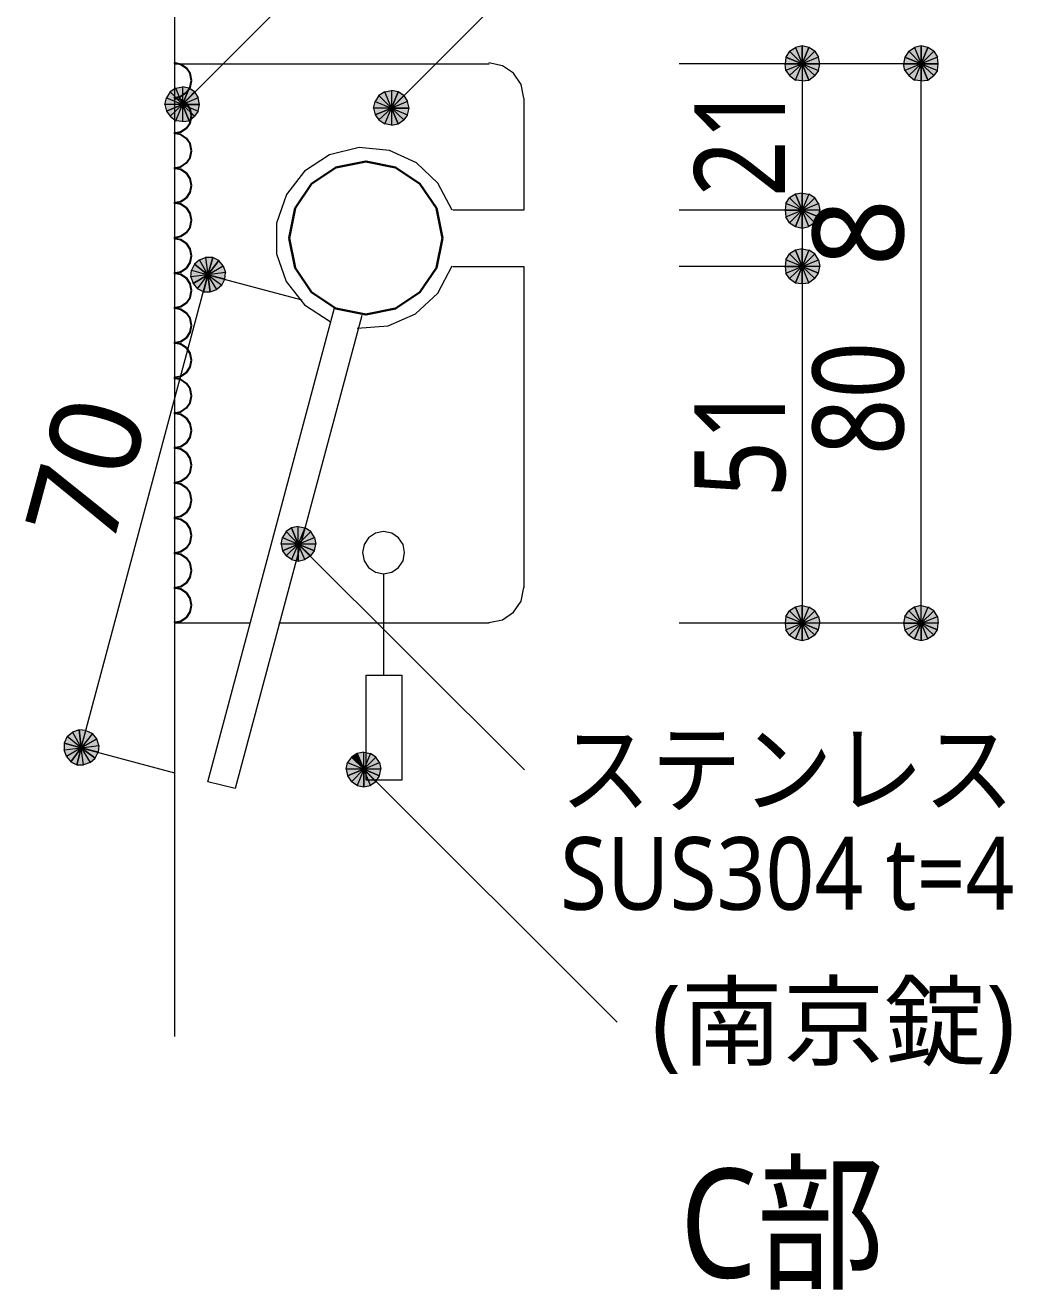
# Model space of a CAD drawing. Header units: millimetres. Extents: x 0 to 420, y 0 to 297.
# Drawn here: x 106.52 to 134.76, y 56.57 to 92.73 of the extents above; entities that cross this region are included whole.
import ezdxf
from ezdxf.enums import TextEntityAlignment as Align

# ---------------------------------------------------------------- set-up
doc = ezdxf.new("R2010")
doc.units = ezdxf.units.MM
doc.styles.add('kst32b', font='NotoSansJP-Variable.ttf')

msp = doc.modelspace()

# ---------------------------------------------------------------- hatches: boundary and pattern name
h = msp.add_hatch(color=7)
h.paths.add_polyline_path([(128.736, 92.138), (128.545, 92.096), (128.736, 91.63), (128.736, 92.138)])
h.paths.add_polyline_path([(128.545, 92.096), (128.736, 91.63), (128.376, 91.99), (128.545, 92.096)])
h.paths.add_polyline_path([(128.736, 91.63), (128.376, 91.99), (128.27, 91.821), (128.736, 91.63)])
for points in [[(128.926, 92.096), (128.736, 92.138), (128.736, 91.63), (128.926, 92.096)], [(132.334, 92.096), (132.144, 92.138), (132.144, 91.63), (132.334, 92.096)], [(110.554, 90.276), (110.659, 90.128), (111.019, 90.466), (110.554, 90.276)], [(116.523, 90.17), (116.628, 90.022), (116.988, 90.361), (116.523, 90.17)], [(128.545, 86.974), (128.736, 86.931), (128.736, 87.439), (128.545, 86.974)], [(112.056, 86), (111.887, 86.085), (111.739, 85.598), (112.056, 86)], [(128.545, 85.365), (128.736, 85.344), (128.736, 85.831), (128.545, 85.365)], [(114.131, 78.359), (113.983, 78.253), (114.321, 77.893), (114.131, 78.359)], [(128.545, 75.184), (128.736, 75.142), (128.736, 75.629), (128.545, 75.184)], [(131.953, 75.184), (132.144, 75.142), (132.144, 75.629), (131.953, 75.184)], [(107.823, 71.67), (107.992, 71.586), (108.119, 72.072), (107.823, 71.67)], [(116.015, 71.903), (115.845, 71.797), (116.205, 71.459), (116.015, 71.903)]]:
    msp.add_hatch(color=7).paths.add_polyline_path(points)
h = msp.add_hatch(color=7)
h.paths.add_polyline_path([(129.244, 91.63), (129.201, 91.821), (128.736, 91.63), (129.244, 91.63)])
h.paths.add_polyline_path([(129.201, 91.821), (128.736, 91.63), (129.096, 91.99), (129.201, 91.821)])
h.paths.add_polyline_path([(128.736, 91.63), (129.096, 91.99), (128.926, 92.096), (128.736, 91.63)])
h = msp.add_hatch(color=7)
h.paths.add_polyline_path([(132.144, 92.138), (131.953, 92.096), (132.144, 91.63), (132.144, 92.138)])
h.paths.add_polyline_path([(131.953, 92.096), (132.144, 91.63), (131.784, 91.99), (131.953, 92.096)])
h.paths.add_polyline_path([(132.144, 91.63), (131.784, 91.99), (131.678, 91.821), (132.144, 91.63)])
h = msp.add_hatch(color=7)
h.paths.add_polyline_path([(132.63, 91.63), (132.609, 91.821), (132.144, 91.63), (132.63, 91.63)])
h.paths.add_polyline_path([(132.609, 91.821), (132.144, 91.63), (132.503, 91.99), (132.609, 91.821)])
h.paths.add_polyline_path([(132.144, 91.63), (132.503, 91.99), (132.334, 92.096), (132.144, 91.63)])
h = msp.add_hatch(color=7)
h.paths.add_polyline_path([(128.27, 91.821), (128.249, 91.63), (128.736, 91.63), (128.27, 91.821)])
h.paths.add_polyline_path([(128.249, 91.63), (128.736, 91.63), (128.27, 91.44), (128.249, 91.63)])
h.paths.add_polyline_path([(128.736, 91.63), (128.27, 91.44), (128.376, 91.292), (128.736, 91.63)])
h = msp.add_hatch(color=7)
h.paths.add_polyline_path([(128.376, 91.292), (128.545, 91.165), (128.736, 91.63), (128.376, 91.292)])
h.paths.add_polyline_path([(128.545, 91.165), (128.736, 91.63), (128.736, 91.144), (128.545, 91.165)])
h.paths.add_polyline_path([(128.736, 91.63), (128.736, 91.144), (128.926, 91.165), (128.736, 91.63)])
h = msp.add_hatch(color=7)
h.paths.add_polyline_path([(128.926, 91.165), (129.096, 91.292), (128.736, 91.63), (128.926, 91.165)])
h.paths.add_polyline_path([(129.096, 91.292), (128.736, 91.63), (129.201, 91.44), (129.096, 91.292)])
h.paths.add_polyline_path([(128.736, 91.63), (129.201, 91.44), (129.244, 91.63), (128.736, 91.63)])
h = msp.add_hatch(color=7)
h.paths.add_polyline_path([(131.678, 91.821), (131.636, 91.63), (132.144, 91.63), (131.678, 91.821)])
h.paths.add_polyline_path([(131.636, 91.63), (132.144, 91.63), (131.678, 91.44), (131.636, 91.63)])
h.paths.add_polyline_path([(132.144, 91.63), (131.678, 91.44), (131.784, 91.292), (132.144, 91.63)])
h = msp.add_hatch(color=7)
h.paths.add_polyline_path([(131.784, 91.292), (131.953, 91.165), (132.144, 91.63), (131.784, 91.292)])
h.paths.add_polyline_path([(131.953, 91.165), (132.144, 91.63), (132.144, 91.144), (131.953, 91.165)])
h.paths.add_polyline_path([(132.144, 91.63), (132.144, 91.144), (132.334, 91.165), (132.144, 91.63)])
h = msp.add_hatch(color=7)
h.paths.add_polyline_path([(132.334, 91.165), (132.503, 91.292), (132.144, 91.63), (132.334, 91.165)])
h.paths.add_polyline_path([(132.503, 91.292), (132.144, 91.63), (132.609, 91.44), (132.503, 91.292)])
h.paths.add_polyline_path([(132.144, 91.63), (132.609, 91.44), (132.63, 91.63), (132.144, 91.63)])
h = msp.add_hatch(color=7)
h.paths.add_polyline_path([(110.659, 90.826), (110.554, 90.657), (111.019, 90.466), (110.659, 90.826)])
h.paths.add_polyline_path([(110.554, 90.657), (111.019, 90.466), (110.511, 90.466), (110.554, 90.657)])
h.paths.add_polyline_path([(111.019, 90.466), (110.511, 90.466), (110.554, 90.276), (111.019, 90.466)])
h = msp.add_hatch(color=7)
h.paths.add_polyline_path([(111.21, 90.932), (111.019, 90.974), (111.019, 90.466), (111.21, 90.932)])
h.paths.add_polyline_path([(111.019, 90.974), (111.019, 90.466), (110.829, 90.932), (111.019, 90.974)])
h.paths.add_polyline_path([(111.019, 90.466), (110.829, 90.932), (110.659, 90.826), (111.019, 90.466)])
h = msp.add_hatch(color=7)
h.paths.add_polyline_path([(111.506, 90.466), (111.464, 90.657), (111.019, 90.466), (111.506, 90.466)])
h.paths.add_polyline_path([(111.464, 90.657), (111.019, 90.466), (111.358, 90.826), (111.464, 90.657)])
h.paths.add_polyline_path([(111.019, 90.466), (111.358, 90.826), (111.21, 90.932), (111.019, 90.466)])
h = msp.add_hatch(color=7)
h.paths.add_polyline_path([(117.179, 90.826), (116.988, 90.868), (116.988, 90.361), (117.179, 90.826)])
h.paths.add_polyline_path([(116.988, 90.868), (116.988, 90.361), (116.798, 90.826), (116.988, 90.868)])
h.paths.add_polyline_path([(116.988, 90.361), (116.798, 90.826), (116.628, 90.72), (116.988, 90.361)])
h = msp.add_hatch(color=7)
h.paths.add_polyline_path([(117.496, 90.361), (117.454, 90.551), (116.988, 90.361), (117.496, 90.361)])
h.paths.add_polyline_path([(117.454, 90.551), (116.988, 90.361), (117.348, 90.72), (117.454, 90.551)])
h.paths.add_polyline_path([(116.988, 90.361), (117.348, 90.72), (117.179, 90.826), (116.988, 90.361)])
h = msp.add_hatch(color=7)
h.paths.add_polyline_path([(110.659, 90.128), (110.829, 90.001), (111.019, 90.466), (110.659, 90.128)])
h.paths.add_polyline_path([(110.829, 90.001), (111.019, 90.466), (111.019, 89.979), (110.829, 90.001)])
h.paths.add_polyline_path([(111.019, 90.466), (111.019, 89.979), (111.21, 90.001), (111.019, 90.466)])
h = msp.add_hatch(color=7)
h.paths.add_polyline_path([(111.21, 90.001), (111.358, 90.128), (111.019, 90.466), (111.21, 90.001)])
h.paths.add_polyline_path([(111.358, 90.128), (111.019, 90.466), (111.464, 90.276), (111.358, 90.128)])
h.paths.add_polyline_path([(111.019, 90.466), (111.464, 90.276), (111.506, 90.466), (111.019, 90.466)])
h = msp.add_hatch(color=7)
h.paths.add_polyline_path([(116.628, 90.72), (116.523, 90.551), (116.988, 90.361), (116.628, 90.72)])
h.paths.add_polyline_path([(116.523, 90.551), (116.988, 90.361), (116.48, 90.361), (116.523, 90.551)])
h.paths.add_polyline_path([(116.988, 90.361), (116.48, 90.361), (116.523, 90.17), (116.988, 90.361)])
h = msp.add_hatch(color=7)
h.paths.add_polyline_path([(116.628, 90.022), (116.798, 89.916), (116.988, 90.361), (116.628, 90.022)])
h.paths.add_polyline_path([(116.798, 89.916), (116.988, 90.361), (116.988, 89.874), (116.798, 89.916)])
h.paths.add_polyline_path([(116.988, 90.361), (116.988, 89.874), (117.179, 89.916), (116.988, 90.361)])
h = msp.add_hatch(color=7)
h.paths.add_polyline_path([(117.179, 89.916), (117.348, 90.022), (116.988, 90.361), (117.179, 89.916)])
h.paths.add_polyline_path([(117.348, 90.022), (116.988, 90.361), (117.454, 90.17), (117.348, 90.022)])
h.paths.add_polyline_path([(116.988, 90.361), (117.454, 90.17), (117.496, 90.361), (116.988, 90.361)])
h = msp.add_hatch(color=7)
h.paths.add_polyline_path([(128.545, 87.905), (128.376, 87.799), (128.736, 87.439), (128.545, 87.905)])
h.paths.add_polyline_path([(128.376, 87.799), (128.736, 87.439), (128.27, 87.63), (128.376, 87.799)])
h.paths.add_polyline_path([(128.736, 87.439), (128.27, 87.63), (128.249, 87.439), (128.736, 87.439)])
h = msp.add_hatch(color=7)
h.paths.add_polyline_path([(129.096, 87.799), (128.926, 87.905), (128.736, 87.439), (129.096, 87.799)])
h.paths.add_polyline_path([(128.926, 87.905), (128.736, 87.439), (128.736, 87.926), (128.926, 87.905)])
h.paths.add_polyline_path([(128.736, 87.439), (128.736, 87.926), (128.545, 87.905), (128.736, 87.439)])
h = msp.add_hatch(color=7)
h.paths.add_polyline_path([(129.201, 87.249), (129.244, 87.439), (128.736, 87.439), (129.201, 87.249)])
h.paths.add_polyline_path([(129.244, 87.439), (128.736, 87.439), (129.201, 87.63), (129.244, 87.439)])
h.paths.add_polyline_path([(128.736, 87.439), (129.201, 87.63), (129.096, 87.799), (128.736, 87.439)])
h = msp.add_hatch(color=7)
h.paths.add_polyline_path([(128.249, 87.439), (128.27, 87.249), (128.736, 87.439), (128.249, 87.439)])
h.paths.add_polyline_path([(128.27, 87.249), (128.736, 87.439), (128.376, 87.08), (128.27, 87.249)])
h.paths.add_polyline_path([(128.736, 87.439), (128.376, 87.08), (128.545, 86.974), (128.736, 87.439)])
h = msp.add_hatch(color=7)
h.paths.add_polyline_path([(128.736, 86.931), (128.926, 86.974), (128.736, 87.439), (128.736, 86.931)])
h.paths.add_polyline_path([(128.926, 86.974), (128.736, 87.439), (129.096, 87.08), (128.926, 86.974)])
h.paths.add_polyline_path([(128.736, 87.439), (129.096, 87.08), (129.201, 87.249), (128.736, 87.439)])
h = msp.add_hatch(color=7)
h.paths.add_polyline_path([(111.887, 86.085), (111.675, 86.085), (111.739, 85.598), (111.887, 86.085)])
h.paths.add_polyline_path([(111.675, 86.085), (111.739, 85.598), (111.506, 86.021), (111.675, 86.085)])
h.paths.add_polyline_path([(111.739, 85.598), (111.506, 86.021), (111.358, 85.894), (111.739, 85.598)])
h = msp.add_hatch(color=7)
h.paths.add_polyline_path([(128.545, 86.296), (128.376, 86.191), (128.736, 85.831), (128.545, 86.296)])
h.paths.add_polyline_path([(128.376, 86.191), (128.736, 85.831), (128.27, 86.021), (128.376, 86.191)])
h.paths.add_polyline_path([(128.736, 85.831), (128.27, 86.021), (128.249, 85.831), (128.736, 85.831)])
h = msp.add_hatch(color=7)
h.paths.add_polyline_path([(129.096, 86.191), (128.926, 86.296), (128.736, 85.831), (129.096, 86.191)])
h.paths.add_polyline_path([(128.926, 86.296), (128.736, 85.831), (128.736, 86.339), (128.926, 86.296)])
h.paths.add_polyline_path([(128.736, 85.831), (128.736, 86.339), (128.545, 86.296), (128.736, 85.831)])
h = msp.add_hatch(color=7)
h.paths.add_polyline_path([(129.201, 85.64), (129.244, 85.831), (128.736, 85.831), (129.201, 85.64)])
h.paths.add_polyline_path([(129.244, 85.831), (128.736, 85.831), (129.201, 86.021), (129.244, 85.831)])
h.paths.add_polyline_path([(128.736, 85.831), (129.201, 86.021), (129.096, 86.191), (128.736, 85.831)])
h = msp.add_hatch(color=7)
h.paths.add_polyline_path([(111.358, 85.894), (111.273, 85.725), (111.739, 85.598), (111.358, 85.894)])
h.paths.add_polyline_path([(111.273, 85.725), (111.739, 85.598), (111.252, 85.534), (111.273, 85.725)])
h.paths.add_polyline_path([(111.739, 85.598), (111.252, 85.534), (111.316, 85.344), (111.739, 85.598)])
h = msp.add_hatch(color=7)
h.paths.add_polyline_path([(112.226, 85.471), (112.247, 85.662), (111.739, 85.598), (112.226, 85.471)])
h.paths.add_polyline_path([(112.247, 85.662), (111.739, 85.598), (112.183, 85.852), (112.247, 85.662)])
h.paths.add_polyline_path([(111.739, 85.598), (112.183, 85.852), (112.056, 86), (111.739, 85.598)])
h = msp.add_hatch(color=7)
h.paths.add_polyline_path([(128.249, 85.831), (128.27, 85.64), (128.736, 85.831), (128.249, 85.831)])
h.paths.add_polyline_path([(128.27, 85.64), (128.736, 85.831), (128.376, 85.492), (128.27, 85.64)])
h.paths.add_polyline_path([(128.736, 85.831), (128.376, 85.492), (128.545, 85.365), (128.736, 85.831)])
h = msp.add_hatch(color=7)
h.paths.add_polyline_path([(128.736, 85.344), (128.926, 85.365), (128.736, 85.831), (128.736, 85.344)])
h.paths.add_polyline_path([(128.926, 85.365), (128.736, 85.831), (129.096, 85.492), (128.926, 85.365)])
h.paths.add_polyline_path([(128.736, 85.831), (129.096, 85.492), (129.201, 85.64), (128.736, 85.831)])
h = msp.add_hatch(color=7)
h.paths.add_polyline_path([(111.316, 85.344), (111.443, 85.196), (111.739, 85.598), (111.316, 85.344)])
h.paths.add_polyline_path([(111.443, 85.196), (111.739, 85.598), (111.612, 85.111), (111.443, 85.196)])
h.paths.add_polyline_path([(111.739, 85.598), (111.612, 85.111), (111.802, 85.111), (111.739, 85.598)])
h = msp.add_hatch(color=7)
h.paths.add_polyline_path([(111.802, 85.111), (111.993, 85.175), (111.739, 85.598), (111.802, 85.111)])
h.paths.add_polyline_path([(111.993, 85.175), (111.739, 85.598), (112.141, 85.302), (111.993, 85.175)])
h.paths.add_polyline_path([(111.739, 85.598), (112.141, 85.302), (112.226, 85.471), (111.739, 85.598)])
h = msp.add_hatch(color=7)
h.paths.add_polyline_path([(113.983, 78.253), (113.877, 78.084), (114.321, 77.893), (113.983, 78.253)])
h.paths.add_polyline_path([(113.877, 78.084), (114.321, 77.893), (113.834, 77.893), (113.877, 78.084)])
h.paths.add_polyline_path([(114.321, 77.893), (113.834, 77.893), (113.877, 77.703), (114.321, 77.893)])
h = msp.add_hatch(color=7)
h.paths.add_polyline_path([(114.681, 78.253), (114.512, 78.359), (114.321, 77.893), (114.681, 78.253)])
h.paths.add_polyline_path([(114.512, 78.359), (114.321, 77.893), (114.321, 78.401), (114.512, 78.359)])
h.paths.add_polyline_path([(114.321, 77.893), (114.321, 78.401), (114.131, 78.359), (114.321, 77.893)])
h = msp.add_hatch(color=7)
h.paths.add_polyline_path([(114.787, 77.703), (114.829, 77.893), (114.321, 77.893), (114.787, 77.703)])
h.paths.add_polyline_path([(114.829, 77.893), (114.321, 77.893), (114.787, 78.084), (114.829, 77.893)])
h.paths.add_polyline_path([(114.321, 77.893), (114.787, 78.084), (114.681, 78.253), (114.321, 77.893)])
h = msp.add_hatch(color=7)
h.paths.add_polyline_path([(113.877, 77.703), (113.983, 77.555), (114.321, 77.893), (113.877, 77.703)])
h.paths.add_polyline_path([(113.983, 77.555), (114.321, 77.893), (114.131, 77.449), (113.983, 77.555)])
h.paths.add_polyline_path([(114.321, 77.893), (114.131, 77.449), (114.321, 77.406), (114.321, 77.893)])
h = msp.add_hatch(color=7)
h.paths.add_polyline_path([(114.321, 77.406), (114.512, 77.449), (114.321, 77.893), (114.321, 77.406)])
h.paths.add_polyline_path([(114.512, 77.449), (114.321, 77.893), (114.681, 77.555), (114.512, 77.449)])
h.paths.add_polyline_path([(114.321, 77.893), (114.681, 77.555), (114.787, 77.703), (114.321, 77.893)])
h = msp.add_hatch(color=7)
h.paths.add_polyline_path([(128.545, 76.094), (128.376, 75.988), (128.736, 75.629), (128.545, 76.094)])
h.paths.add_polyline_path([(128.376, 75.988), (128.736, 75.629), (128.27, 75.819), (128.376, 75.988)])
h.paths.add_polyline_path([(128.736, 75.629), (128.27, 75.819), (128.249, 75.629), (128.736, 75.629)])
h = msp.add_hatch(color=7)
h.paths.add_polyline_path([(129.096, 75.988), (128.926, 76.094), (128.736, 75.629), (129.096, 75.988)])
h.paths.add_polyline_path([(128.926, 76.094), (128.736, 75.629), (128.736, 76.137), (128.926, 76.094)])
h.paths.add_polyline_path([(128.736, 75.629), (128.736, 76.137), (128.545, 76.094), (128.736, 75.629)])
h = msp.add_hatch(color=7)
h.paths.add_polyline_path([(129.201, 75.438), (129.244, 75.629), (128.736, 75.629), (129.201, 75.438)])
h.paths.add_polyline_path([(129.244, 75.629), (128.736, 75.629), (129.201, 75.819), (129.244, 75.629)])
h.paths.add_polyline_path([(128.736, 75.629), (129.201, 75.819), (129.096, 75.988), (128.736, 75.629)])
h = msp.add_hatch(color=7)
h.paths.add_polyline_path([(131.953, 76.094), (131.784, 75.988), (132.144, 75.629), (131.953, 76.094)])
h.paths.add_polyline_path([(131.784, 75.988), (132.144, 75.629), (131.678, 75.819), (131.784, 75.988)])
h.paths.add_polyline_path([(132.144, 75.629), (131.678, 75.819), (131.636, 75.629), (132.144, 75.629)])
h = msp.add_hatch(color=7)
h.paths.add_polyline_path([(132.503, 75.988), (132.334, 76.094), (132.144, 75.629), (132.503, 75.988)])
h.paths.add_polyline_path([(132.334, 76.094), (132.144, 75.629), (132.144, 76.137), (132.334, 76.094)])
h.paths.add_polyline_path([(132.144, 75.629), (132.144, 76.137), (131.953, 76.094), (132.144, 75.629)])
h = msp.add_hatch(color=7)
h.paths.add_polyline_path([(132.609, 75.438), (132.63, 75.629), (132.144, 75.629), (132.609, 75.438)])
h.paths.add_polyline_path([(132.63, 75.629), (132.144, 75.629), (132.609, 75.819), (132.63, 75.629)])
h.paths.add_polyline_path([(132.144, 75.629), (132.609, 75.819), (132.503, 75.988), (132.144, 75.629)])
h = msp.add_hatch(color=7)
h.paths.add_polyline_path([(128.249, 75.629), (128.27, 75.438), (128.736, 75.629), (128.249, 75.629)])
h.paths.add_polyline_path([(128.27, 75.438), (128.736, 75.629), (128.376, 75.29), (128.27, 75.438)])
h.paths.add_polyline_path([(128.736, 75.629), (128.376, 75.29), (128.545, 75.184), (128.736, 75.629)])
h = msp.add_hatch(color=7)
h.paths.add_polyline_path([(128.736, 75.142), (128.926, 75.184), (128.736, 75.629), (128.736, 75.142)])
h.paths.add_polyline_path([(128.926, 75.184), (128.736, 75.629), (129.096, 75.29), (128.926, 75.184)])
h.paths.add_polyline_path([(128.736, 75.629), (129.096, 75.29), (129.201, 75.438), (128.736, 75.629)])
h = msp.add_hatch(color=7)
h.paths.add_polyline_path([(131.636, 75.629), (131.678, 75.438), (132.144, 75.629), (131.636, 75.629)])
h.paths.add_polyline_path([(131.678, 75.438), (132.144, 75.629), (131.784, 75.29), (131.678, 75.438)])
h.paths.add_polyline_path([(132.144, 75.629), (131.784, 75.29), (131.953, 75.184), (132.144, 75.629)])
h = msp.add_hatch(color=7)
h.paths.add_polyline_path([(132.144, 75.142), (132.334, 75.184), (132.144, 75.629), (132.144, 75.142)])
h.paths.add_polyline_path([(132.334, 75.184), (132.144, 75.629), (132.503, 75.29), (132.334, 75.184)])
h.paths.add_polyline_path([(132.144, 75.629), (132.503, 75.29), (132.609, 75.438), (132.144, 75.629)])
h = msp.add_hatch(color=7)
h.paths.add_polyline_path([(108.056, 72.58), (107.865, 72.517), (108.119, 72.072), (108.056, 72.58)])
h.paths.add_polyline_path([(107.865, 72.517), (108.119, 72.072), (107.717, 72.39), (107.865, 72.517)])
h.paths.add_polyline_path([(108.119, 72.072), (107.717, 72.39), (107.633, 72.199), (108.119, 72.072)])
h = msp.add_hatch(color=7)
h.paths.add_polyline_path([(108.564, 72.327), (108.437, 72.475), (108.119, 72.072), (108.564, 72.327)])
h.paths.add_polyline_path([(108.437, 72.475), (108.119, 72.072), (108.246, 72.559), (108.437, 72.475)])
h.paths.add_polyline_path([(108.119, 72.072), (108.246, 72.559), (108.056, 72.58), (108.119, 72.072)])
h = msp.add_hatch(color=7)
h.paths.add_polyline_path([(108.521, 71.776), (108.606, 71.946), (108.119, 72.072), (108.521, 71.776)])
h.paths.add_polyline_path([(108.606, 71.946), (108.119, 72.072), (108.627, 72.136), (108.606, 71.946)])
h.paths.add_polyline_path([(108.119, 72.072), (108.627, 72.136), (108.564, 72.327), (108.119, 72.072)])
h = msp.add_hatch(color=7)
h.paths.add_polyline_path([(107.633, 72.199), (107.633, 72.009), (108.119, 72.072), (107.633, 72.199)])
h.paths.add_polyline_path([(107.633, 72.009), (108.119, 72.072), (107.696, 71.819), (107.633, 72.009)])
h.paths.add_polyline_path([(108.119, 72.072), (107.696, 71.819), (107.823, 71.67), (108.119, 72.072)])
h = msp.add_hatch(color=7)
h.paths.add_polyline_path([(107.992, 71.586), (108.183, 71.586), (108.119, 72.072), (107.992, 71.586)])
h.paths.add_polyline_path([(108.183, 71.586), (108.119, 72.072), (108.373, 71.649), (108.183, 71.586)])
h.paths.add_polyline_path([(108.119, 72.072), (108.373, 71.649), (108.521, 71.776), (108.119, 72.072)])
h = msp.add_hatch(color=7)
h.paths.add_polyline_path([(115.845, 71.797), (115.739, 71.649), (116.205, 71.459), (115.845, 71.797)])
h.paths.add_polyline_path([(115.739, 71.649), (116.205, 71.459), (115.697, 71.459), (115.739, 71.649)])
h.paths.add_polyline_path([(116.205, 71.459), (115.697, 71.459), (115.739, 71.268), (116.205, 71.459)])
h = msp.add_hatch(color=7)
h.paths.add_polyline_path([(116.544, 71.797), (116.396, 71.903), (116.205, 71.459), (116.544, 71.797)])
h.paths.add_polyline_path([(116.396, 71.903), (116.205, 71.459), (116.205, 71.946), (116.396, 71.903)])
h.paths.add_polyline_path([(116.205, 71.459), (116.205, 71.946), (116.015, 71.903), (116.205, 71.459)])
h = msp.add_hatch(color=7)
h.paths.add_polyline_path([(116.65, 71.268), (116.692, 71.459), (116.205, 71.459), (116.65, 71.268)])
h.paths.add_polyline_path([(116.692, 71.459), (116.205, 71.459), (116.65, 71.649), (116.692, 71.459)])
h.paths.add_polyline_path([(116.205, 71.459), (116.65, 71.649), (116.544, 71.797), (116.205, 71.459)])
h = msp.add_hatch(color=7)
h.paths.add_polyline_path([(115.739, 71.268), (115.845, 71.099), (116.205, 71.459), (115.739, 71.268)])
h.paths.add_polyline_path([(115.845, 71.099), (116.205, 71.459), (116.015, 70.993), (115.845, 71.099)])
h.paths.add_polyline_path([(116.205, 71.459), (116.015, 70.993), (116.205, 70.951), (116.205, 71.459)])
h = msp.add_hatch(color=7)
h.paths.add_polyline_path([(116.205, 70.951), (116.396, 70.993), (116.205, 71.459), (116.205, 70.951)])
h.paths.add_polyline_path([(116.396, 70.993), (116.205, 71.459), (116.544, 71.099), (116.396, 70.993)])
h.paths.add_polyline_path([(116.205, 71.459), (116.544, 71.099), (116.65, 71.268), (116.205, 71.459)])

# ---------------------------------------------------------------- linework, layer by layer
at = {"lineweight": 13}
for points in [[(110.786, 103.801), (110.786, 63.818)], [(111.019, 90.466), (123.38, 102.849)], [(116.988, 90.361), (124.227, 97.6)], [(110.786, 91.63), (119.782, 91.63)], [(120.777, 90.646), (120.698, 91.038), (120.483, 91.357), (120.163, 91.573), (119.772, 91.652)], [(132.144, 75.629), (132.144, 91.63), (125.222, 91.63)], [(128.736, 91.63), (128.736, 87.439), (128.736, 85.831), (128.736, 75.629)], [(120.777, 90.636), (120.777, 87.439), (118.745, 87.439)], [(118.725, 87.443), (118.322, 88.215), (117.705, 88.797), (116.933, 89.15), (116.066, 89.232), (115.221, 89.022), (114.509, 88.56), (113.985, 87.893), (113.7, 87.07), (113.703, 86.199), (113.984, 85.399), (114.508, 84.732), (115.241, 84.261)], [(128.736, 87.439), (125.222, 87.439)], [(116.014, 84.064), (116.896, 84.132), (117.683, 84.48), (118.314, 85.065), (118.725, 85.848)], [(118.745, 85.831), (120.777, 85.831), (120.777, 76.645)], [(128.736, 85.831), (125.222, 85.831)], [(108.119, 72.072), (111.739, 85.598), (114.427, 84.878)], [(116.142, 84.434), (112.522, 70.908), (111.739, 71.099), (115.358, 84.646)], [(114.321, 77.893), (120.798, 71.438)], [(116.777, 74.147), (116.777, 77.047)], [(119.772, 75.65), (120.163, 75.729), (120.483, 75.944), (120.698, 76.264), (120.777, 76.655)], [(112.945, 75.629), (110.786, 75.629)], [(119.782, 75.629), (113.771, 75.629)], [(132.144, 75.629), (125.222, 75.629)], [(108.119, 72.072), (110.786, 71.353)], [(116.205, 71.459), (123.444, 64.22)]]:
    msp.add_lwpolyline(points, dxfattribs=at)
at = {"lineweight": 0}
for points in [[(128.736, 91.63), (128.376, 91.99), (128.27, 91.821)], [(128.545, 92.096), (128.736, 91.63), (128.376, 91.99)], [(128.736, 92.138), (128.545, 92.096), (128.736, 91.63)], [(128.926, 92.096), (128.736, 92.138), (128.736, 91.63)], [(128.736, 91.63), (129.096, 91.99), (128.926, 92.096)], [(129.201, 91.821), (128.736, 91.63), (129.096, 91.99)], [(132.144, 91.63), (131.784, 91.99), (131.678, 91.821)], [(131.953, 92.096), (132.144, 91.63), (131.784, 91.99)], [(132.144, 92.138), (131.953, 92.096), (132.144, 91.63)], [(132.334, 92.096), (132.144, 92.138), (132.144, 91.63)], [(132.144, 91.63), (132.503, 91.99), (132.334, 92.096)], [(132.609, 91.821), (132.144, 91.63), (132.503, 91.99)], [(128.27, 91.821), (128.249, 91.63), (128.736, 91.63)], [(128.249, 91.63), (128.736, 91.63), (128.27, 91.44)], [(128.736, 91.63), (128.27, 91.44), (128.376, 91.292)], [(128.376, 91.292), (128.545, 91.165), (128.736, 91.63)], [(128.545, 91.165), (128.736, 91.63), (128.736, 91.144)], [(129.244, 91.63), (129.201, 91.821), (128.736, 91.63)], [(128.736, 91.63), (128.736, 91.144), (128.926, 91.165)], [(128.926, 91.165), (129.096, 91.292), (128.736, 91.63)], [(129.096, 91.292), (128.736, 91.63), (129.201, 91.44)], [(128.736, 91.63), (129.201, 91.44), (129.244, 91.63)], [(131.678, 91.821), (131.636, 91.63), (132.144, 91.63)], [(131.636, 91.63), (132.144, 91.63), (131.678, 91.44)], [(132.144, 91.63), (131.678, 91.44), (131.784, 91.292)], [(131.784, 91.292), (131.953, 91.165), (132.144, 91.63)], [(131.953, 91.165), (132.144, 91.63), (132.144, 91.144)], [(132.63, 91.63), (132.609, 91.821), (132.144, 91.63)], [(132.144, 91.63), (132.144, 91.144), (132.334, 91.165)], [(132.334, 91.165), (132.503, 91.292), (132.144, 91.63)], [(132.503, 91.292), (132.144, 91.63), (132.609, 91.44)], [(132.144, 91.63), (132.609, 91.44), (132.63, 91.63)], [(110.659, 90.826), (110.554, 90.657), (111.019, 90.466)], [(111.019, 90.466), (110.829, 90.932), (110.659, 90.826)], [(111.019, 90.974), (111.019, 90.466), (110.829, 90.932)], [(111.21, 90.932), (111.019, 90.974), (111.019, 90.466)], [(111.019, 90.466), (111.358, 90.826), (111.21, 90.932)], [(111.464, 90.657), (111.019, 90.466), (111.358, 90.826)], [(116.988, 90.361), (116.798, 90.826), (116.628, 90.72)], [(116.988, 90.868), (116.988, 90.361), (116.798, 90.826)], [(117.179, 90.826), (116.988, 90.868), (116.988, 90.361)], [(116.988, 90.361), (117.348, 90.72), (117.179, 90.826)], [(110.554, 90.657), (111.019, 90.466), (110.511, 90.466)], [(111.019, 90.466), (110.511, 90.466), (110.554, 90.276)], [(110.554, 90.276), (110.659, 90.128), (111.019, 90.466)], [(110.659, 90.128), (110.829, 90.001), (111.019, 90.466)], [(110.829, 90.001), (111.019, 90.466), (111.019, 89.979)], [(111.506, 90.466), (111.464, 90.657), (111.019, 90.466)], [(111.019, 90.466), (111.019, 89.979), (111.21, 90.001)], [(111.21, 90.001), (111.358, 90.128), (111.019, 90.466)], [(111.358, 90.128), (111.019, 90.466), (111.464, 90.276)], [(111.019, 90.466), (111.464, 90.276), (111.506, 90.466)], [(116.523, 90.551), (116.988, 90.361), (116.48, 90.361)], [(116.628, 90.72), (116.523, 90.551), (116.988, 90.361)], [(117.454, 90.551), (116.988, 90.361), (117.348, 90.72)], [(117.496, 90.361), (117.454, 90.551), (116.988, 90.361)], [(116.988, 90.361), (116.48, 90.361), (116.523, 90.17)], [(116.523, 90.17), (116.628, 90.022), (116.988, 90.361)], [(116.628, 90.022), (116.798, 89.916), (116.988, 90.361)], [(116.798, 89.916), (116.988, 90.361), (116.988, 89.874)], [(116.988, 90.361), (116.988, 89.874), (117.179, 89.916)], [(117.179, 89.916), (117.348, 90.022), (116.988, 90.361)], [(117.348, 90.022), (116.988, 90.361), (117.454, 90.17)], [(116.988, 90.361), (117.454, 90.17), (117.496, 90.361)], [(128.545, 87.905), (128.376, 87.799), (128.736, 87.439)], [(128.736, 87.439), (128.736, 87.926), (128.545, 87.905)], [(128.926, 87.905), (128.736, 87.439), (128.736, 87.926)], [(129.096, 87.799), (128.926, 87.905), (128.736, 87.439)], [(128.736, 87.439), (128.27, 87.63), (128.249, 87.439)], [(128.376, 87.799), (128.736, 87.439), (128.27, 87.63)], [(128.736, 87.439), (129.201, 87.63), (129.096, 87.799)], [(129.244, 87.439), (128.736, 87.439), (129.201, 87.63)], [(128.249, 87.439), (128.27, 87.249), (128.736, 87.439)], [(128.27, 87.249), (128.736, 87.439), (128.376, 87.08)], [(128.736, 87.439), (128.376, 87.08), (128.545, 86.974)], [(128.545, 86.974), (128.736, 86.931), (128.736, 87.439)], [(128.736, 86.931), (128.926, 86.974), (128.736, 87.439)], [(128.926, 86.974), (128.736, 87.439), (129.096, 87.08)], [(128.736, 87.439), (129.096, 87.08), (129.201, 87.249)], [(129.201, 87.249), (129.244, 87.439), (128.736, 87.439)], [(111.675, 86.085), (111.739, 85.598), (111.506, 86.021)], [(111.887, 86.085), (111.675, 86.085), (111.739, 85.598)], [(112.056, 86), (111.887, 86.085), (111.739, 85.598)], [(128.376, 86.191), (128.736, 85.831), (128.27, 86.021)], [(128.545, 86.296), (128.376, 86.191), (128.736, 85.831)], [(128.736, 85.831), (128.736, 86.339), (128.545, 86.296)], [(128.926, 86.296), (128.736, 85.831), (128.736, 86.339)], [(129.096, 86.191), (128.926, 86.296), (128.736, 85.831)], [(128.736, 85.831), (129.201, 86.021), (129.096, 86.191)], [(111.273, 85.725), (111.739, 85.598), (111.252, 85.534)], [(111.358, 85.894), (111.273, 85.725), (111.739, 85.598)], [(111.739, 85.598), (111.506, 86.021), (111.358, 85.894)], [(111.739, 85.598), (112.183, 85.852), (112.056, 86)], [(112.247, 85.662), (111.739, 85.598), (112.183, 85.852)], [(128.736, 85.831), (128.27, 86.021), (128.249, 85.831)], [(128.249, 85.831), (128.27, 85.64), (128.736, 85.831)], [(128.27, 85.64), (128.736, 85.831), (128.376, 85.492)], [(128.736, 85.831), (128.376, 85.492), (128.545, 85.365)], [(128.545, 85.365), (128.736, 85.344), (128.736, 85.831)], [(129.244, 85.831), (128.736, 85.831), (129.201, 86.021)], [(128.736, 85.344), (128.926, 85.365), (128.736, 85.831)], [(128.926, 85.365), (128.736, 85.831), (129.096, 85.492)], [(128.736, 85.831), (129.096, 85.492), (129.201, 85.64)], [(129.201, 85.64), (129.244, 85.831), (128.736, 85.831)], [(111.739, 85.598), (111.252, 85.534), (111.316, 85.344)], [(111.316, 85.344), (111.443, 85.196), (111.739, 85.598)], [(111.443, 85.196), (111.739, 85.598), (111.612, 85.111)], [(111.739, 85.598), (111.612, 85.111), (111.802, 85.111)], [(112.226, 85.471), (112.247, 85.662), (111.739, 85.598)], [(111.802, 85.111), (111.993, 85.175), (111.739, 85.598)], [(111.993, 85.175), (111.739, 85.598), (112.141, 85.302)], [(111.739, 85.598), (112.141, 85.302), (112.226, 85.471)], [(113.983, 78.253), (113.877, 78.084), (114.321, 77.893)], [(114.131, 78.359), (113.983, 78.253), (114.321, 77.893)], [(114.321, 77.893), (114.321, 78.401), (114.131, 78.359)], [(114.512, 78.359), (114.321, 77.893), (114.321, 78.401)], [(114.681, 78.253), (114.512, 78.359), (114.321, 77.893)], [(114.321, 77.893), (114.787, 78.084), (114.681, 78.253)], [(113.877, 78.084), (114.321, 77.893), (113.834, 77.893)], [(114.321, 77.893), (113.834, 77.893), (113.877, 77.703)], [(113.877, 77.703), (113.983, 77.555), (114.321, 77.893)], [(113.983, 77.555), (114.321, 77.893), (114.131, 77.449)], [(114.321, 77.893), (114.131, 77.449), (114.321, 77.406)], [(114.829, 77.893), (114.321, 77.893), (114.787, 78.084)], [(114.321, 77.406), (114.512, 77.449), (114.321, 77.893)], [(114.512, 77.449), (114.321, 77.893), (114.681, 77.555)], [(114.321, 77.893), (114.681, 77.555), (114.787, 77.703)], [(114.787, 77.703), (114.829, 77.893), (114.321, 77.893)], [(128.376, 75.988), (128.736, 75.629), (128.27, 75.819)], [(128.545, 76.094), (128.376, 75.988), (128.736, 75.629)], [(128.736, 75.629), (128.736, 76.137), (128.545, 76.094)], [(128.926, 76.094), (128.736, 75.629), (128.736, 76.137)], [(129.096, 75.988), (128.926, 76.094), (128.736, 75.629)], [(128.736, 75.629), (129.201, 75.819), (129.096, 75.988)], [(131.784, 75.988), (132.144, 75.629), (131.678, 75.819)], [(131.953, 76.094), (131.784, 75.988), (132.144, 75.629)], [(132.144, 75.629), (132.144, 76.137), (131.953, 76.094)], [(132.334, 76.094), (132.144, 75.629), (132.144, 76.137)], [(132.503, 75.988), (132.334, 76.094), (132.144, 75.629)], [(132.144, 75.629), (132.609, 75.819), (132.503, 75.988)], [(128.736, 75.629), (128.27, 75.819), (128.249, 75.629)], [(128.249, 75.629), (128.27, 75.438), (128.736, 75.629)], [(128.27, 75.438), (128.736, 75.629), (128.376, 75.29)], [(128.736, 75.629), (128.376, 75.29), (128.545, 75.184)], [(128.545, 75.184), (128.736, 75.142), (128.736, 75.629)], [(129.244, 75.629), (128.736, 75.629), (129.201, 75.819)], [(128.736, 75.142), (128.926, 75.184), (128.736, 75.629)], [(128.926, 75.184), (128.736, 75.629), (129.096, 75.29)], [(128.736, 75.629), (129.096, 75.29), (129.201, 75.438)], [(129.201, 75.438), (129.244, 75.629), (128.736, 75.629)], [(132.144, 75.629), (131.678, 75.819), (131.636, 75.629)], [(131.636, 75.629), (131.678, 75.438), (132.144, 75.629)], [(131.678, 75.438), (132.144, 75.629), (131.784, 75.29)], [(132.144, 75.629), (131.784, 75.29), (131.953, 75.184)], [(131.953, 75.184), (132.144, 75.142), (132.144, 75.629)], [(132.63, 75.629), (132.144, 75.629), (132.609, 75.819)], [(132.144, 75.142), (132.334, 75.184), (132.144, 75.629)], [(132.334, 75.184), (132.144, 75.629), (132.503, 75.29)], [(132.144, 75.629), (132.503, 75.29), (132.609, 75.438)], [(132.609, 75.438), (132.63, 75.629), (132.144, 75.629)], [(108.119, 72.072), (107.717, 72.39), (107.633, 72.199)], [(107.865, 72.517), (108.119, 72.072), (107.717, 72.39)], [(108.056, 72.58), (107.865, 72.517), (108.119, 72.072)], [(108.119, 72.072), (108.246, 72.559), (108.056, 72.58)], [(108.437, 72.475), (108.119, 72.072), (108.246, 72.559)], [(108.564, 72.327), (108.437, 72.475), (108.119, 72.072)], [(108.119, 72.072), (108.627, 72.136), (108.564, 72.327)], [(107.633, 72.199), (107.633, 72.009), (108.119, 72.072)], [(107.633, 72.009), (108.119, 72.072), (107.696, 71.819)], [(108.119, 72.072), (107.696, 71.819), (107.823, 71.67)], [(107.823, 71.67), (107.992, 71.586), (108.119, 72.072)], [(107.992, 71.586), (108.183, 71.586), (108.119, 72.072)], [(108.606, 71.946), (108.119, 72.072), (108.627, 72.136)], [(108.183, 71.586), (108.119, 72.072), (108.373, 71.649)], [(108.119, 72.072), (108.373, 71.649), (108.521, 71.776)], [(108.521, 71.776), (108.606, 71.946), (108.119, 72.072)], [(115.739, 71.649), (116.205, 71.459), (115.697, 71.459)], [(115.845, 71.797), (115.739, 71.649), (116.205, 71.459)], [(116.015, 71.903), (115.845, 71.797), (116.205, 71.459)], [(116.205, 71.459), (116.205, 71.946), (116.015, 71.903)], [(116.396, 71.903), (116.205, 71.459), (116.205, 71.946)], [(116.544, 71.797), (116.396, 71.903), (116.205, 71.459)], [(116.205, 71.459), (116.65, 71.649), (116.544, 71.797)], [(116.692, 71.459), (116.205, 71.459), (116.65, 71.649)], [(116.205, 71.459), (115.697, 71.459), (115.739, 71.268)], [(115.739, 71.268), (115.845, 71.099), (116.205, 71.459)], [(115.845, 71.099), (116.205, 71.459), (116.015, 70.993)], [(116.205, 71.459), (116.015, 70.993), (116.205, 70.951)], [(116.205, 70.951), (116.396, 70.993), (116.205, 71.459)], [(116.396, 70.993), (116.205, 71.459), (116.544, 71.099)], [(116.205, 71.459), (116.544, 71.099), (116.65, 71.268)], [(116.65, 71.268), (116.692, 71.459), (116.205, 71.459)]]:
    msp.add_lwpolyline(points, close=True, dxfattribs=at)
at = {"lineweight": 25}
for points in [[(110.776, 90.657), (110.969, 90.696), (111.127, 90.803), (111.234, 90.961), (111.273, 91.154), (111.234, 91.348), (111.127, 91.506), (110.969, 91.613), (110.776, 91.652)], [(110.776, 89.641), (110.969, 89.68), (111.127, 89.787), (111.234, 89.945), (111.273, 90.138), (111.234, 90.332), (111.127, 90.49), (110.969, 90.597), (110.776, 90.636)], [(110.776, 88.646), (110.969, 88.685), (111.127, 88.792), (111.234, 88.95), (111.273, 89.143), (111.234, 89.337), (111.127, 89.495), (110.969, 89.602), (110.776, 89.641)], [(110.776, 87.651), (110.969, 87.69), (111.127, 87.797), (111.234, 87.955), (111.273, 88.149), (111.234, 88.342), (111.127, 88.5), (110.969, 88.607), (110.776, 88.646)], [(110.776, 86.656), (110.969, 86.695), (111.127, 86.802), (111.234, 86.96), (111.273, 87.154), (111.234, 87.347), (111.127, 87.505), (110.969, 87.612), (110.776, 87.651)], [(110.776, 85.64), (110.969, 85.679), (111.127, 85.786), (111.234, 85.944), (111.273, 86.138), (111.234, 86.331), (111.127, 86.489), (110.969, 86.596), (110.776, 86.635)], [(110.776, 84.646), (110.969, 84.685), (111.127, 84.791), (111.234, 84.949), (111.273, 85.143), (111.234, 85.337), (111.127, 85.495), (110.969, 85.601), (110.776, 85.64)], [(110.776, 83.651), (110.969, 83.69), (111.127, 83.796), (111.234, 83.954), (111.273, 84.148), (111.234, 84.342), (111.127, 84.5), (110.969, 84.606), (110.776, 84.646)], [(110.776, 82.656), (110.969, 82.695), (111.127, 82.802), (111.234, 82.96), (111.273, 83.153), (111.234, 83.347), (111.127, 83.505), (110.969, 83.612), (110.776, 83.651)], [(110.776, 81.64), (110.969, 81.679), (111.127, 81.786), (111.234, 81.944), (111.273, 82.137), (111.234, 82.331), (111.127, 82.489), (110.969, 82.596), (110.776, 82.635)], [(110.776, 80.645), (110.969, 80.684), (111.127, 80.791), (111.234, 80.949), (111.273, 81.142), (111.234, 81.336), (111.127, 81.494), (110.969, 81.601), (110.776, 81.64)], [(110.776, 79.65), (110.969, 79.689), (111.127, 79.796), (111.234, 79.954), (111.273, 80.148), (111.234, 80.341), (111.127, 80.499), (110.969, 80.606), (110.776, 80.645)], [(110.776, 78.655), (110.969, 78.694), (111.127, 78.801), (111.234, 78.959), (111.273, 79.153), (111.234, 79.346), (111.127, 79.504), (110.969, 79.611), (110.776, 79.65)], [(110.776, 77.639), (110.969, 77.678), (111.127, 77.785), (111.234, 77.943), (111.273, 78.137), (111.234, 78.33), (111.127, 78.488), (110.969, 78.595), (110.776, 78.634)], [(110.776, 76.645), (110.969, 76.684), (111.127, 76.79), (111.234, 76.948), (111.273, 77.142), (111.234, 77.336), (111.127, 77.494), (110.969, 77.6), (110.776, 77.639)], [(110.776, 75.65), (110.969, 75.689), (111.127, 75.795), (111.234, 75.953), (111.273, 76.147), (111.234, 76.341), (111.127, 76.499), (110.969, 76.605), (110.776, 76.645)]]:
    msp.add_lwpolyline(points, dxfattribs=at)
at = {"lineweight": 30}
msp.add_lwpolyline([(118.449, 86.646), (118.277, 87.498), (117.807, 88.195), (117.111, 88.664), (116.258, 88.837), (115.405, 88.664), (114.709, 88.195), (114.239, 87.498), (114.067, 86.646), (114.239, 85.793), (114.709, 85.097), (115.405, 84.627), (116.258, 84.455), (117.111, 84.627), (117.807, 85.097), (118.277, 85.793)], close=True, dxfattribs=at)
at = {"lineweight": 13}
for points in [[(117.369, 77.65), (117.322, 77.885), (117.192, 78.076), (117.001, 78.206), (116.766, 78.253), (116.531, 78.206), (116.339, 78.076), (116.21, 77.885), (116.163, 77.65), (116.21, 77.415), (116.339, 77.223), (116.531, 77.094), (116.766, 77.047), (117.001, 77.094), (117.192, 77.223), (117.322, 77.415)], [(117.285, 74.147), (117.285, 71.141), (116.269, 71.141), (116.269, 74.147)]]:
    msp.add_lwpolyline(points, close=True, dxfattribs=at)

# ---------------------------------------------------------------- texts
at = {"style": 'kst32b'}
for s, height, p, p2 in [('21', 2.5989, (128.249, 87.821), (128.249, 91.069)), ('80', 2.5989, (131.636, 80.433), (131.636, 83.682)), ('70', 2.5989, (108.987, 77.724), (110.041, 81.624)), ('51', 2.5989, (128.249, 79.227), (128.249, 82.475)), ('ステンレス', 2.0791, (121.814, 70.421), (134.809, 70.421)), ('SUS304 t=4', 2.0791, (121.814, 67.437), (134.809, 67.437)), ('(南京錠)', 2.0791, (124.439, 63.204), (134.834, 63.204)), ('C部', 3.1187, (125.243, 56.917), (131.091, 56.917))]:
    msp.add_text(s, height=height, dxfattribs=at).set_placement(p, p2, align=Align.FIT)
msp.add_text('8', height=2.599, rotation=90, dxfattribs=at).set_placement((131.636, 85.831))

doc.saveas('drawing.dxf')
